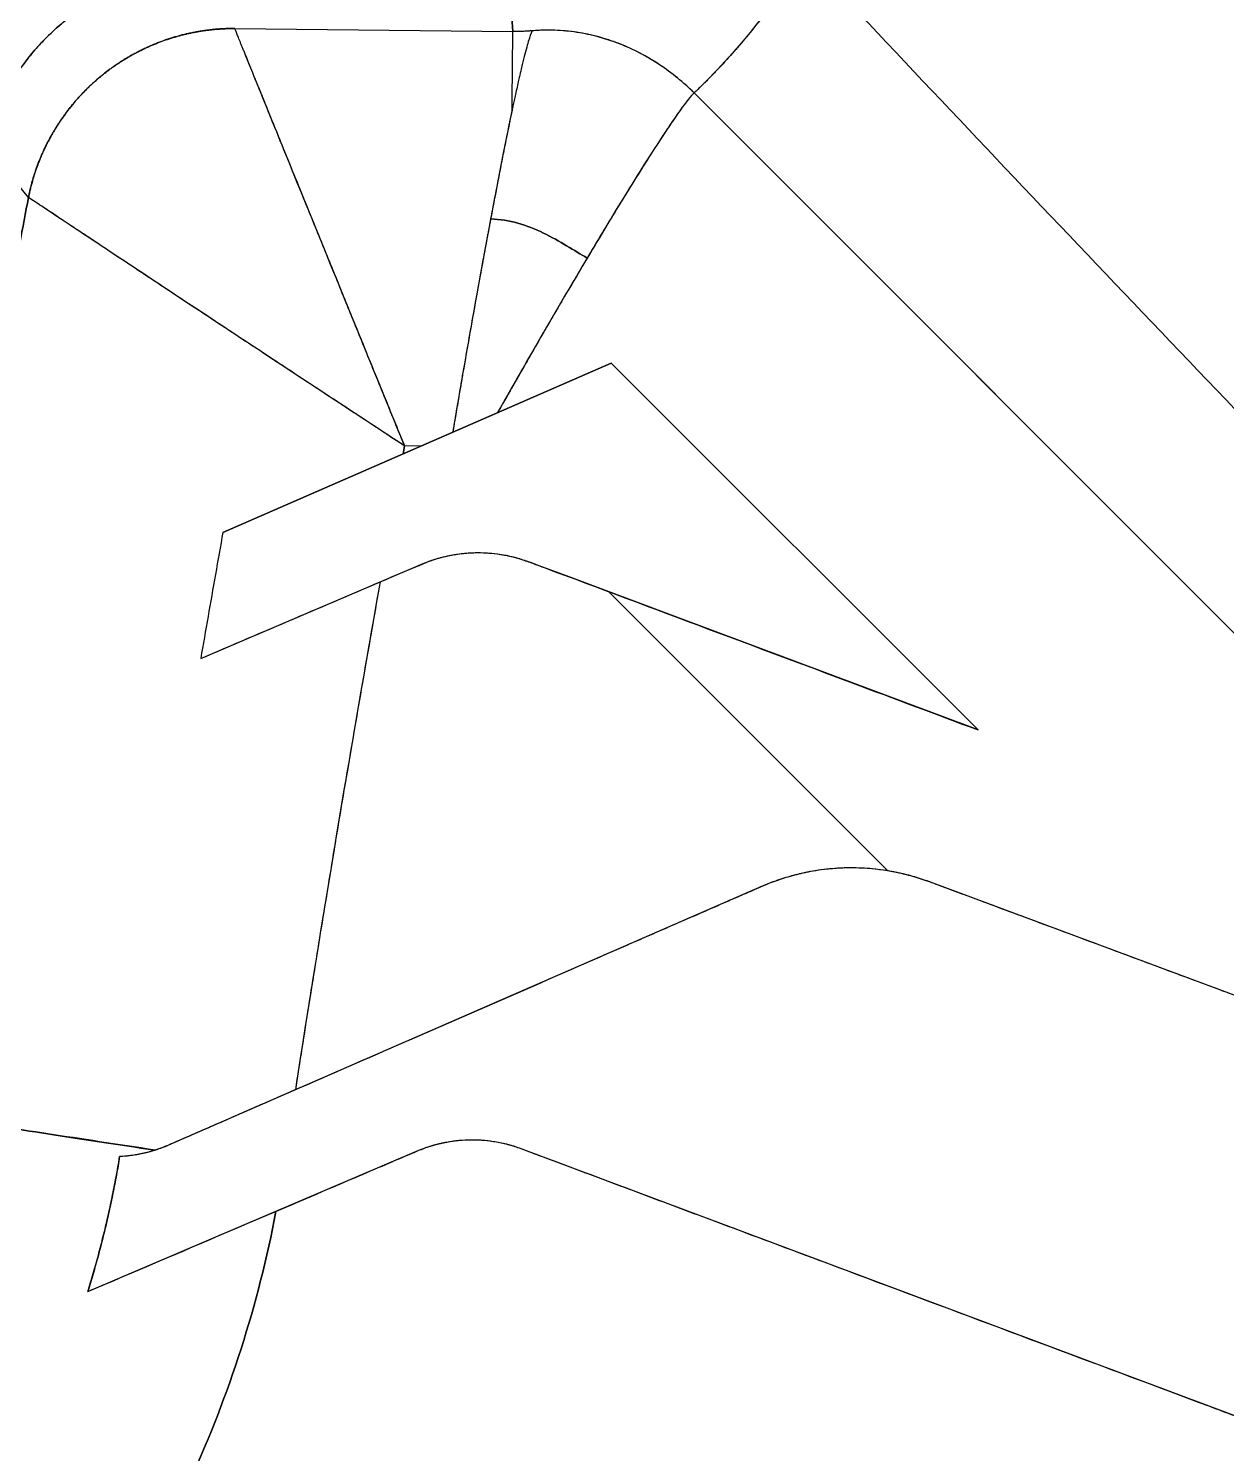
# Model space of a CAD drawing. Extents: x 956 to 1028, y 499 to 635.
# Drawn here: x 987.1 to 992.85, y 557.49 to 564.32 of the extents above; entities that cross this region are included whole.
import ezdxf

# ---------------------------------------------------------------- set-up
doc = ezdxf.new("R2010")
doc.units = 0
doc.header["$MEASUREMENT"] = 0
doc.layers.add('1', color=4, linetype='Continuous')

# ---------------------------------------------------------------- blocks, each defined once
blk = doc.blocks.new('2026 SX')
at = {"layer": '1', "color": 3}
for p, q in [((32.1945, 52.089), (33.5283, 52.0747)), ((32.1946, 52.089), (33.5283, 52.0747)), ((33.6209, 52.0779), (33.6204, 52.0765)), ((34.3977, 51.7804), (45.9792, 40.199)), ((31.2052, 51.2791), (31.0039, 51.5271)), ((34.0005, 50.4853), (32.1378, 49.6736)), ((32.1378, 49.6736), (34.0005, 50.4853)), ((34.0005, 50.4853), (35.7592, 48.7266)), ((35.7592, 48.7266), (34.0005, 50.4853)), ((33.0862, 50.0869), (33.0094, 50.0877)), ((33.0862, 50.0869), (33.0094, 50.0877)), ((32.0312, 49.069), (33.0862, 49.519)), ((35.3263, 48.051), (33.9881, 49.3891)), ((34.7204, 47.9752), (31.877, 46.7362)), ((37.0562, 47.4296), (35.5313, 47.9963)), ((31.4894, 46.0339), (33.0666, 46.7066)), ((33.5662, 46.72), (37.1062, 45.3957)), ((31.4894, 46.0339), (31.5114, 46.0433))]:
    blk.add_line(p, q, dxfattribs=at)
at = {"layer": '1', "color": 3, "flags": 128}
for points in [[(45.9792, 40.199), (40.1885, 45.9897), (34.3977, 51.7804)], [(35.7592, 48.7266), (34.3026, 49.2715), (33.7986, 49.46), (33.6551, 49.5137), (33.6171, 49.5279), (33.604, 49.5328)], [(33.9881, 49.3891), (34.6572, 48.7201), (35.3263, 48.051)]]:
    blk.add_lwpolyline(points, dxfattribs=at)
at = {"layer": '1', "color": 3}
for points in [[(35.7513, 53.682), (36.2142, 53.1908), (37.1496, 52.2051), (38.5773, 50.7213), (40.0253, 49.237), (41.4893, 47.7569), (42.9648, 46.2855), (44.4473, 44.8275), (45.932, 43.3872), (46.9201, 42.4418), (47.413, 41.9735)], [(33.4742, 52.7919), (33.4929, 52.5528), (33.511, 52.3137), (33.5283, 52.0747)], [(33.5283, 52.0747), (33.511, 52.3137), (33.4929, 52.5528), (33.4742, 52.7919)], [(34.9308, 52.4367), (34.8532, 52.3162), (34.6883, 52.0847), (34.5001, 51.8764), (34.3978, 51.7804)], [(34.9308, 52.4367), (35.3919, 51.9452), (36.3238, 50.9594), (37.7462, 49.4776), (39.1892, 47.9973), (40.6485, 46.5231), (42.1197, 45.0594), (43.5985, 43.6107), (45.0804, 42.1811), (46.0672, 41.2436), (46.5595, 40.7794)], [(46.5595, 40.7794), (46.0672, 41.2436), (45.0804, 42.1811), (43.5985, 43.6107), (42.1197, 45.0594), (40.6485, 46.5231), (39.1892, 47.9973), (37.7462, 49.4776), (36.3238, 50.9594), (35.3919, 51.9452), (34.9308, 52.4367)], [(33.6209, 52.0779), (33.5901, 52.0754), (33.5592, 52.0743), (33.5283, 52.0747)], [(33.0026, 50.0505), (33.0049, 50.0629), (33.0071, 50.0753), (33.0094, 50.0877)], [(33.0094, 50.0877), (33.0071, 50.0753), (33.0049, 50.0629), (33.0026, 50.0505)], [(32.8916, 49.436), (32.7474, 48.6254), (32.6115, 47.8137), (32.4851, 47.0012)]]:
    blk.add_open_spline(points, degree=3, dxfattribs=at)
for points, knots in [([(34.9308, 52.4367), (34.9235, 52.4255), (34.9091, 52.4031), (34.8871, 52.37), (34.865, 52.3373), (34.8427, 52.305), (34.8203, 52.2731), (34.7978, 52.2416), (34.7751, 52.2106), (34.7522, 52.18), (34.7292, 52.1498), (34.7061, 52.12), (34.6682, 52.0724), (34.6153, 52.0085), (34.5568, 51.9422), (34.5088, 51.8907), (34.4719, 51.8525), (34.4351, 51.8158), (34.4101, 51.7921), (34.3977, 51.7804)], [0, 0, 0, 0, 0.046571, 0.092912, 0.139021, 0.1849, 0.230549, 0.275967, 0.321154, 0.366112, 0.410838, 0.455335, 0.499602, 0.626408, 0.749997, 0.814289, 0.877387, 0.93929, 1, 1, 1, 1]), ([(31.4232, 52.1592), (31.4191, 52.1562), (31.411, 52.1501), (31.3989, 52.1407), (31.3869, 52.1313), (31.3751, 52.1216), (31.3634, 52.1119), (31.3445, 52.0957), (31.3182, 52.072), (31.276, 52.031), (31.2253, 51.9754), (31.1718, 51.9065), (31.1234, 51.8323), (31.0911, 51.7728), (31.0695, 51.7267), (31.0567, 51.697), (31.0445, 51.6658), (31.0327, 51.6329), (31.0258, 51.6103), (31.0222, 51.5988)], [0, 0, 0, 0, 0.0227295, 0.0452652, 0.067615, 0.0897872, 0.1117899, 0.1336317, 0.197174, 0.2632109, 0.3836402, 0.514109, 0.6307979, 0.7585792, 0.8028588, 0.8491366, 0.8974172, 0.9477041, 1, 1, 1, 1]), ([(31.0222, 51.5988), (31.0375, 51.6505), (31.0571, 51.7012), (31.1047, 51.8002), (31.1328, 51.8485), (31.1975, 51.9415), (31.2341, 51.9863), (31.2948, 52.0496), (31.3161, 52.0701), (31.3492, 52.0998), (31.3604, 52.1094), (31.3775, 52.1236), (31.3862, 52.1307), (31.3964, 52.1387), (31.4015, 52.1427), (31.404, 52.1447), (31.4053, 52.1457), (31.406, 52.1462), (31.4063, 52.1464), (31.4064, 52.1466), (31.4065, 52.1466), (31.4066, 52.1467), (31.4121, 52.1509), (31.4177, 52.1551), (31.4232, 52.1592)], [0, 0, 0, 0, 0.125, 0.125, 0.25, 0.25, 0.375, 0.375, 0.4375, 0.4375, 0.46875, 0.46875, 0.484375, 0.492188, 0.496094, 0.498047, 0.499023, 0.499512, 0.499756, 0.499878, 0.499878, 0.5, 0.5, 1, 1, 1, 1]), ([(31.2052, 51.2791), (31.2064, 51.2851), (31.2089, 51.2972), (31.2129, 51.3151), (31.2173, 51.333), (31.222, 51.3508), (31.2271, 51.3685), (31.2324, 51.3861), (31.2381, 51.4036), (31.2441, 51.421), (31.2505, 51.4383), (31.2571, 51.4555), (31.2641, 51.4726), (31.2714, 51.4895), (31.279, 51.5063), (31.2869, 51.523), (31.2951, 51.5395), (31.3036, 51.5559), (31.3124, 51.5721), (31.3215, 51.5881), (31.3309, 51.604), (31.3406, 51.6197), (31.3506, 51.6352), (31.3609, 51.6506), (31.3714, 51.6657), (31.3823, 51.6807), (31.3934, 51.6954), (31.4047, 51.71), (31.4164, 51.7243), (31.4283, 51.7385), (31.4405, 51.7524), (31.4529, 51.7661), (31.4656, 51.7795), (31.4785, 51.7927), (31.4916, 51.8057), (31.505, 51.8185), (31.5187, 51.831), (31.5325, 51.8432), (31.5466, 51.8552), (31.5609, 51.8669), (31.5754, 51.8784), (31.5901, 51.8896), (31.6051, 51.9005), (31.6202, 51.9112), (31.6355, 51.9215), (31.651, 51.9316), (31.6667, 51.9414), (31.6826, 51.9509), (31.6986, 51.9602), (31.7148, 51.9691), (31.7312, 51.9777), (31.7477, 51.986), (31.7644, 51.994), (31.7812, 52.0018), (31.7982, 52.0091), (31.8153, 52.0162), (31.8325, 52.023), (31.8499, 52.0294), (31.8673, 52.0356), (31.8849, 52.0414), (31.9026, 52.0469), (31.9204, 52.052), (31.9382, 52.0568), (31.9562, 52.0613), (31.9742, 52.0655), (31.9923, 52.0693), (32.0105, 52.0728), (32.0287, 52.076), (32.047, 52.0788), (32.0654, 52.0812), (32.0838, 52.0834), (32.1022, 52.0852), (32.1206, 52.0866), (32.1391, 52.0878), (32.1576, 52.0885), (32.176, 52.089), (32.1884, 52.089), (32.1945, 52.089)], [0, 0, 0, 0, 0.013293, 0.026588, 0.039885, 0.053183, 0.066483, 0.079784, 0.093087, 0.106391, 0.119696, 0.133002, 0.14631, 0.159618, 0.172928, 0.186238, 0.199549, 0.212862, 0.226175, 0.239489, 0.252804, 0.266121, 0.279437, 0.292755, 0.306074, 0.319394, 0.332714, 0.346036, 0.359358, 0.372682, 0.386006, 0.399331, 0.412657, 0.425984, 0.439312, 0.452641, 0.465971, 0.479302, 0.492634, 0.505967, 0.519301, 0.532636, 0.545971, 0.559308, 0.572646, 0.585985, 0.599325, 0.612666, 0.626009, 0.639352, 0.652696, 0.666041, 0.679388, 0.692735, 0.706084, 0.719434, 0.732784, 0.746136, 0.759489, 0.772843, 0.786198, 0.799555, 0.812912, 0.82627, 0.839629, 0.85299, 0.866351, 0.879713, 0.893076, 0.906439, 0.919804, 0.933169, 0.946534, 0.9599, 0.973267, 0.986633, 1, 1, 1, 1]), ([(32.1946, 52.089), (32.1877, 52.089), (32.1739, 52.089), (32.1532, 52.0884), (32.1325, 52.0874), (32.1118, 52.086), (32.0911, 52.0842), (32.0705, 52.0819), (32.0499, 52.0792), (32.0293, 52.0761), (32.0088, 52.0725), (31.9884, 52.0685), (31.9681, 52.0641), (31.9478, 52.0593), (31.9277, 52.054), (31.9076, 52.0484), (31.8877, 52.0423), (31.8679, 52.0358), (31.8482, 52.0288), (31.8286, 52.0215), (31.8092, 52.0138), (31.79, 52.0056), (31.7709, 51.9971), (31.752, 51.9881), (31.7332, 51.9788), (31.7147, 51.969), (31.6964, 51.9589), (31.6782, 51.9484), (31.6603, 51.9375), (31.6426, 51.9263), (31.6252, 51.9146), (31.608, 51.9026), (31.591, 51.8903), (31.5743, 51.8775), (31.5578, 51.8645), (31.5416, 51.8511), (31.5257, 51.8373), (31.5101, 51.8232), (31.4948, 51.8088), (31.4797, 51.794), (31.465, 51.779), (31.4506, 51.7636), (31.4365, 51.748), (31.4228, 51.732), (31.4093, 51.7157), (31.3962, 51.6992), (31.3835, 51.6824), (31.3711, 51.6653), (31.3591, 51.6479), (31.3474, 51.6303), (31.3361, 51.6125), (31.3252, 51.5944), (31.3146, 51.5761), (31.3045, 51.5575), (31.2947, 51.5387), (31.2853, 51.5198), (31.2763, 51.5006), (31.2678, 51.4813), (31.2596, 51.4617), (31.2519, 51.442), (31.2445, 51.4221), (31.2376, 51.4021), (31.2311, 51.3819), (31.2251, 51.3616), (31.2194, 51.3412), (31.2142, 51.3206), (31.2095, 51.2999), (31.2066, 51.2861), (31.2052, 51.2791)], [0, 0, 0, 0, 0.014962, 0.02993, 0.044905, 0.059886, 0.074874, 0.089868, 0.104869, 0.119875, 0.134887, 0.149905, 0.164929, 0.179958, 0.194993, 0.210034, 0.225081, 0.240133, 0.255191, 0.270254, 0.285323, 0.300398, 0.315478, 0.330564, 0.345655, 0.360752, 0.375855, 0.390964, 0.406078, 0.421197, 0.436323, 0.451454, 0.46659, 0.481733, 0.496881, 0.512035, 0.527195, 0.54236, 0.557531, 0.572708, 0.587891, 0.603079, 0.618273, 0.633473, 0.648679, 0.663891, 0.679109, 0.694332, 0.709561, 0.724796, 0.740037, 0.755284, 0.770537, 0.785795, 0.80106, 0.81633, 0.831606, 0.846887, 0.862174, 0.877467, 0.892766, 0.908069, 0.923379, 0.938693, 0.954013, 0.969337, 0.984666, 1, 1, 1, 1]), ([(33.0094, 50.0877), (33.0086, 50.0899), (33.0051, 50.0985), (32.9988, 50.1136), (32.9874, 50.1415), (32.9663, 50.1932), (32.9232, 50.2985), (32.866, 50.4386), (32.7937, 50.616), (32.724, 50.787), (32.6533, 50.9608), (32.5885, 51.12), (32.5249, 51.2763), (32.4788, 51.3895), (32.4485, 51.4638), (32.4329, 51.5023), (32.4176, 51.5398), (32.4028, 51.5762), (32.3885, 51.6114), (32.3746, 51.6456), (32.3612, 51.6786), (32.3482, 51.7105), (32.3358, 51.7412), (32.3238, 51.7707), (32.3123, 51.799), (32.3013, 51.8261), (32.2908, 51.8519), (32.2808, 51.8764), (32.2714, 51.8997), (32.2625, 51.9217), (32.254, 51.9425), (32.2462, 51.9619), (32.2388, 51.98), (32.232, 51.9968), (32.2257, 52.0123), (32.2199, 52.0265), (32.2147, 52.0394), (32.21, 52.051), (32.2059, 52.0612), (32.2022, 52.0701), (32.1991, 52.0778), (32.1965, 52.0842), (32.1952, 52.0874), (32.1945, 52.089)], [0, 0, 0, 0, 0.00226, 0.008999, 0.015749, 0.031502, 0.063018, 0.126058, 0.178787, 0.252061, 0.311943, 0.373727, 0.437399, 0.502941, 0.520954, 0.538902, 0.556787, 0.57461, 0.592372, 0.610074, 0.627714, 0.645293, 0.662811, 0.680267, 0.697661, 0.714992, 0.73226, 0.749464, 0.766604, 0.783679, 0.80069, 0.817636, 0.834518, 0.851335, 0.86809, 0.884782, 0.901412, 0.917983, 0.934495, 0.950951, 0.967352, 0.983701, 1, 1, 1, 1]), ([(33.6209, 52.0779), (33.6204, 52.077), (33.6195, 52.0753), (33.6184, 52.0727), (33.6171, 52.0697), (33.6156, 52.0659), (33.6131, 52.0592), (33.6096, 52.0493), (33.6004, 52.0208), (33.5875, 51.9737), (33.5719, 51.9103), (33.5626, 51.8707), (33.5554, 51.8393), (33.5485, 51.8084), (33.5413, 51.7759), (33.5347, 51.7457), (33.5292, 51.7202), (33.5258, 51.7037), (33.5242, 51.6962)], [0, 0, 0, 0, 0.027233, 0.048074, 0.062523, 0.095102, 0.125024, 0.183878, 0.250054, 0.499918, 0.624927, 0.701784, 0.749946, 0.8113, 0.874976, 0.922514, 0.96419, 1, 1, 1, 1]), ([(33.5242, 51.6962), (33.5254, 51.8034), (33.5263, 51.8905), (33.5277, 52.0183), (33.5281, 52.0588), (33.5283, 52.0747)], [0, 0, 0, 0, 0.5, 0.5, 1, 1, 1, 1]), ([(33.5242, 51.6962), (33.5254, 51.8034), (33.5263, 51.8905), (33.5277, 52.0183), (33.5281, 52.0588), (33.5283, 52.0747)], [0, 0, 0, 0, 0.5, 0.5, 1, 1, 1, 1]), ([(33.6209, 52.0779), (33.6147, 52.0774), (33.6032, 52.0766), (33.5878, 52.0757), (33.5722, 52.0751), (33.5528, 52.0746), (33.5373, 52.0746), (33.5283, 52.0747)], [0, 0, 0, 0, 0.203726, 0.370393, 0.500003, 0.708297, 1, 1, 1, 1]), ([(34.3977, 51.7804), (34.347, 51.8302), (34.2912, 51.8759), (34.1712, 51.9554), (34.1069, 51.9892), (33.9731, 52.0417), (33.9035, 52.0604), (33.7626, 52.0814), (33.6914, 52.0837), (33.6209, 52.0779)], [0, 0, 0, 0, 0.25, 0.25, 0.5, 0.5, 0.75, 0.75, 1, 1, 1, 1]), ([(34.3978, 51.7804), (34.3939, 51.7842), (34.3865, 51.7914), (34.376, 51.8013), (34.3668, 51.8098), (34.3544, 51.8209), (34.3382, 51.8351), (34.311, 51.8577), (34.2752, 51.8854), (34.2319, 51.9157), (34.1858, 51.9447), (34.1234, 51.9795), (34.0543, 52.0111), (33.9875, 52.0348), (33.9196, 52.0548), (33.8362, 52.0725), (33.7469, 52.0809), (33.6839, 52.0813), (33.6533, 52.0801), (33.6353, 52.079), (33.6263, 52.0783), (33.6209, 52.0779)], [0, 0, 0, 0, 0.018912, 0.035615, 0.05011, 0.062397, 0.093144, 0.124793, 0.184928, 0.249949, 0.308594, 0.375394, 0.500507, 0.575846, 0.625416, 0.750228, 0.875168, 0.937608, 0.968803, 0.981473, 1, 1, 1, 1]), ([(33.0094, 50.0877), (32.9768, 50.1674), (32.9116, 50.3269), (32.8152, 50.5633), (32.7212, 50.7939), (32.6309, 51.0158), (32.5454, 51.2258), (32.4661, 51.4206), (32.3944, 51.5969), (32.3313, 51.7522), (32.2838, 51.8693), (32.2561, 51.9373), (32.247, 51.9598), (32.2463, 51.9617)], [0, 0, 0, 0, 0.101824, 0.203646, 0.3055, 0.407378, 0.509258, 0.611097, 0.712881, 0.814694, 0.916524, 0.992899, 1, 1, 1, 1]), ([(34.3978, 51.7804), (34.3968, 51.7795), (34.395, 51.7777), (34.3919, 51.7745), (34.3887, 51.7711), (34.3853, 51.7674), (34.3817, 51.7633), (34.3779, 51.7588), (34.3739, 51.7541), (34.3698, 51.749), (34.3655, 51.7435), (34.3609, 51.7378), (34.3563, 51.7317), (34.3514, 51.7253), (34.3463, 51.7185), (34.3411, 51.7114), (34.3357, 51.704), (34.3246, 51.6887), (34.3067, 51.6633), (34.28, 51.6243), (34.2506, 51.5803), (34.2082, 51.5154), (34.1488, 51.4223), (34.0891, 51.3262), (34.0467, 51.2573), (34.0255, 51.2225), (34.0036, 51.1865), (33.9811, 51.1493), (33.9579, 51.1109), (33.9341, 51.0714), (33.9098, 51.0307), (33.8932, 51.0028), (33.8848, 50.9888)], [0, 0, 0, 0, 0.015453, 0.030912, 0.046378, 0.06185, 0.077328, 0.092814, 0.108307, 0.123807, 0.139314, 0.154829, 0.170351, 0.185882, 0.20142, 0.216967, 0.232522, 0.248086, 0.309672, 0.371679, 0.434121, 0.497009, 0.62068, 0.747422, 0.777975, 0.808816, 0.839949, 0.871372, 0.903088, 0.935098, 0.967401, 1, 1, 1, 1]), ([(34.3978, 51.7804), (34.383, 51.7665), (34.3602, 51.7382), (34.2999, 51.6542), (34.2623, 51.5985), (34.174, 51.4623), (34.1234, 51.3818), (34.0114, 51.1998), (33.95, 51.0983), (33.8848, 50.9888)], [0, 0, 0, 0, 0.25, 0.25, 0.5, 0.5, 0.75, 0.75, 1, 1, 1, 1]), ([(33.5242, 51.6963), (33.5092, 51.6253), (33.4931, 51.5457), (33.4588, 51.3713), (33.4407, 51.2767), (33.4217, 51.176)], [0, 0, 0, 0, 0.5, 0.5, 1, 1, 1, 1]), ([(33.5242, 51.6962), (33.523, 51.6904), (33.5207, 51.6796), (33.5174, 51.664), (33.5145, 51.65), (33.512, 51.6378), (33.5081, 51.6186), (33.5024, 51.5907), (33.4922, 51.5405), (33.479, 51.4742), (33.4657, 51.4059), (33.4549, 51.3505), (33.4471, 51.3095), (33.4389, 51.2667), (33.4304, 51.2222), (33.4246, 51.1914), (33.4217, 51.1759)], [0, 0, 0, 0, 0.03993, 0.075584, 0.106961, 0.134062, 0.156886, 0.23296, 0.313763, 0.470144, 0.627493, 0.698811, 0.77172, 0.846221, 0.922314, 1, 1, 1, 1]), ([(30.4565, 46.9182), (30.4664, 46.9835), (30.4864, 47.1144), (30.5168, 47.3108), (30.5476, 47.5077), (30.5789, 47.7051), (30.6106, 47.9028), (30.6427, 48.1009), (30.6753, 48.2994), (30.7082, 48.4983), (30.7416, 48.6975), (30.7754, 48.897), (30.8228, 49.1743), (30.8847, 49.53), (30.9619, 49.9647), (31.041, 50.4013), (31.122, 50.8397), (31.1775, 51.1325), (31.2052, 51.2791)], [0, 0, 0, 0, 0.044806, 0.089733, 0.134775, 0.179929, 0.225189, 0.270551, 0.316011, 0.361563, 0.407203, 0.452927, 0.49873, 0.597951, 0.697729, 0.798023, 0.898793, 1, 1, 1, 1]), ([(31.2052, 51.2791), (31.1914, 51.2062), (31.1637, 51.0605), (31.1228, 50.8423), (31.0824, 50.6248), (31.0424, 50.4079), (30.983, 50.0817), (30.9051, 49.6467), (30.8099, 49.1011), (30.7175, 48.5562), (30.6376, 48.0708), (30.5694, 47.6464), (30.5121, 47.2821), (30.475, 47.0394), (30.4565, 46.9182)], [0, 0, 0, 0, 0.050338, 0.100512, 0.150517, 0.200347, 0.25, 0.37532, 0.5, 0.625434, 0.75, 0.833531, 0.916875, 1, 1, 1, 1]), ([(33.0094, 50.0877), (33.0005, 50.0935), (32.9832, 50.1049), (32.9577, 50.1216), (32.9333, 50.1376), (32.9101, 50.1528), (32.888, 50.1674), (32.867, 50.1811), (32.8471, 50.1942), (32.8284, 50.2065), (32.8107, 50.2181), (32.7809, 50.2377), (32.7397, 50.2647), (32.6479, 50.3251), (32.5249, 50.4059), (32.368, 50.5092), (32.2199, 50.6069), (32.0738, 50.7033), (31.9371, 50.7936), (31.8064, 50.8801), (31.6867, 50.9594), (31.5762, 51.0327), (31.4786, 51.0975), (31.4073, 51.1448), (31.3577, 51.1777), (31.3239, 51.2002), (31.2941, 51.22), (31.2726, 51.2343), (31.2572, 51.2445), (31.2467, 51.2515), (31.2371, 51.2579), (31.2286, 51.2635), (31.2211, 51.2685), (31.2148, 51.2728), (31.2093, 51.2764), (31.2066, 51.2782), (31.2052, 51.2791)], [0, 0, 0, 0, 0.010254, 0.02008, 0.029479, 0.03845, 0.046993, 0.055109, 0.062797, 0.070056, 0.076888, 0.083291, 0.104751, 0.124973, 0.190764, 0.250033, 0.314566, 0.375062, 0.439001, 0.500031, 0.563647, 0.62502, 0.688343, 0.749991, 0.781662, 0.813038, 0.844129, 0.874944, 0.890667, 0.906362, 0.922029, 0.93767, 0.953287, 0.968879, 0.98445, 1, 1, 1, 1]), ([(33.0094, 50.0877), (32.9013, 50.1586), (32.7934, 50.2295), (32.5803, 50.3695), (32.4752, 50.4386), (32.2711, 50.573), (32.172, 50.6384), (31.9831, 50.7632), (31.8933, 50.8226), (31.7261, 50.9333), (31.6487, 50.9846), (31.5098, 51.0767), (31.4482, 51.1176), (31.3438, 51.1869), (31.3011, 51.2153), (31.2369, 51.258), (31.2155, 51.2723), (31.2052, 51.2791)], [0, 0, 0, 0, 0.125, 0.125, 0.25, 0.25, 0.375, 0.375, 0.5, 0.5, 0.625, 0.625, 0.75, 0.75, 0.875, 0.875, 1, 1, 1, 1]), ([(33.4217, 51.176), (33.3932, 51.0244), (33.363, 50.8596), (33.3169, 50.6009), (33.3014, 50.5128), (33.2705, 50.3345), (33.2552, 50.2443), (33.2401, 50.154)], [0, 0, 0, 0, 0.5, 0.5, 0.75, 0.75, 1, 1, 1, 1]), ([(33.4217, 51.1759), (33.4204, 51.1688), (33.4177, 51.1545), (33.4136, 51.1326), (33.4094, 51.1104), (33.4052, 51.0879), (33.401, 51.0649), (33.3967, 51.0416), (33.3869, 50.9888), (33.3702, 50.8978), (33.3449, 50.7584), (33.3173, 50.6034), (33.2946, 50.4733), (33.2798, 50.3882), (33.2721, 50.3434), (33.2655, 50.3045), (33.2579, 50.2597), (33.2493, 50.2088), (33.2433, 50.1729), (33.2401, 50.154)], [0, 0, 0, 0, 0.023481, 0.047176, 0.071084, 0.095206, 0.119541, 0.144089, 0.168852, 0.285276, 0.423796, 0.58441, 0.734064, 0.792211, 0.822931, 0.85907, 0.90063, 0.947607, 1, 1, 1, 1]), ([(33.8848, 50.9888), (33.8542, 51.006), (33.8214, 51.0265), (33.7513, 51.0682), (33.714, 51.0894), (33.636, 51.1272), (33.5951, 51.1438), (33.5106, 51.1678), (33.4669, 51.1752), (33.4217, 51.176)], [0, 0, 0, 0, 0.25, 0.25, 0.5, 0.5, 0.75, 0.75, 1, 1, 1, 1]), ([(33.4217, 51.176), (33.4668, 51.1752), (33.5106, 51.1678), (33.5951, 51.1438), (33.6359, 51.1272), (33.714, 51.0894), (33.7513, 51.0682), (33.8214, 51.0265), (33.8542, 51.006), (33.8848, 50.9888)], [0, 0, 0, 0, 0.25, 0.25, 0.5, 0.5, 0.75, 0.75, 1, 1, 1, 1]), ([(33.8848, 50.9888), (33.8806, 50.9818), (33.8722, 50.9676), (33.8594, 50.946), (33.8464, 50.9241), (33.8333, 50.9019), (33.8199, 50.8793), (33.8064, 50.8563), (33.7927, 50.833), (33.7788, 50.8093), (33.7647, 50.7853), (33.7505, 50.761), (33.7361, 50.7363), (33.7215, 50.7113), (33.7067, 50.6859), (33.6917, 50.6602), (33.6743, 50.6302), (33.6543, 50.5956), (33.6315, 50.5561), (33.608, 50.5154), (33.584, 50.4736), (33.5593, 50.4306), (33.534, 50.3864), (33.5082, 50.3412), (33.4818, 50.2948), (33.464, 50.2634), (33.455, 50.2476)], [0, 0, 0, 0, 0.03149, 0.063225, 0.095207, 0.127436, 0.159911, 0.192633, 0.225602, 0.258818, 0.292282, 0.325993, 0.359952, 0.394159, 0.428613, 0.463316, 0.498267, 0.549415, 0.601712, 0.655159, 0.709757, 0.765505, 0.822404, 0.880453, 0.939652, 1, 1, 1, 1]), ([(33.8848, 50.9888), (33.8189, 50.8779), (33.7489, 50.7588), (33.6044, 50.5097), (33.5299, 50.3797), (33.455, 50.2476)], [0, 0, 0, 0, 0.5, 0.5, 1, 1, 1, 1]), ([(32.1378, 49.6736), (32.1257, 49.6063), (32.1018, 49.4717), (32.0663, 49.2702), (32.0429, 49.136), (32.0312, 49.069)], [0, 0, 0, 0, 0.334386, 0.667719, 1, 1, 1, 1]), ([(32.1378, 49.6736), (32.1257, 49.6063), (32.1018, 49.4717), (32.0663, 49.2702), (32.0429, 49.136), (32.0312, 49.069)], [0, 0, 0, 0, 0.334387, 0.66772, 1, 1, 1, 1]), ([(32.0312, 49.069), (32.329, 49.196), (32.678, 49.3448), (33.0345, 49.4969), (33.1034, 49.5263), (33.1415, 49.5411), (33.1939, 49.5568), (33.2798, 49.5741), (33.3679, 49.579), (33.4552, 49.5714), (33.5093, 49.5613), (33.5519, 49.5502), (33.5772, 49.5424), (33.5966, 49.5355), (33.6146, 49.5288), (33.642, 49.5186), (33.926, 49.4123), (34.4321, 49.223), (35.1258, 48.9635), (35.5581, 48.8018), (35.7592, 48.7266)], [0, 0, 0, 0, 0.244083, 0.286068, 0.292268, 0.300531, 0.316911, 0.333426, 0.366501, 0.382962, 0.399498, 0.40785, 0.416172, 0.419489, 0.42334, 0.430655, 0.441524, 0.651971, 0.83813, 1, 1, 1, 1]), ([(33.0862, 49.519), (33.0917, 49.5213), (33.1026, 49.5259), (33.1187, 49.5322), (33.1342, 49.5379), (33.1549, 49.5449), (33.1814, 49.5528), (33.2248, 49.5634), (33.28, 49.5727), (33.3601, 49.5784), (33.4451, 49.5738), (33.5198, 49.5593), (33.565, 49.5463), (33.5887, 49.5385), (33.5994, 49.5345), (33.604, 49.5328)], [0, 0, 0, 0, 0.034091, 0.066645, 0.097677, 0.127203, 0.190446, 0.253758, 0.379719, 0.506268, 0.707338, 0.858806, 0.935151, 0.972814, 1, 1, 1, 1]), ([(32.8916, 49.436), (32.8794, 49.3673), (32.8551, 49.2302), (32.8191, 49.0247), (32.7836, 48.8199), (32.7485, 48.6155), (32.7139, 48.4118), (32.6798, 48.2086), (32.6462, 48.006), (32.613, 47.8039), (32.5803, 47.6024), (32.5481, 47.4015), (32.5163, 47.2012), (32.4955, 47.0678), (32.4851, 47.0012)], [0, 0, 0, 0, 0.084756, 0.169252, 0.253489, 0.337467, 0.421187, 0.504648, 0.58785, 0.670795, 0.753482, 0.835912, 0.918084, 1, 1, 1, 1]), ([(37.0561, 47.4296), (36.9748, 47.4598), (36.8185, 47.5178), (36.5894, 47.603), (36.3751, 47.6829), (36.1759, 47.7568), (35.9972, 47.823), (35.8451, 47.8796), (35.7191, 47.9265), (35.6174, 47.9643), (35.55, 47.9893), (35.5104, 48.004), (35.4864, 48.0122), (35.4437, 48.0255), (35.3816, 48.0414), (35.2817, 48.0594), (35.1555, 48.0688), (35.0292, 48.0603), (34.9297, 48.043), (34.8558, 48.0248), (34.7966, 48.0056), (34.7536, 47.9893), (34.7286, 47.9788), (34.6997, 47.9662), (34.6555, 47.947), (34.5964, 47.9212), (34.5311, 47.8927), (34.4359, 47.8512), (34.2785, 47.7827), (34.0214, 47.6707), (33.6216, 47.4964), (33.1704, 47.2998), (32.7236, 47.1051), (32.4048, 46.9662), (32.1537, 46.8568), (32.0024, 46.7909), (31.9132, 46.752), (31.8839, 46.7392), (31.8646, 46.7309), (31.8449, 46.723), (31.8223, 46.7149), (31.7959, 46.7065), (31.7658, 46.6985), (31.7353, 46.6919), (31.7046, 46.6867), (31.6737, 46.683), (31.6529, 46.6817), (31.6425, 46.681)], [0, 0, 0, 0, 0.044885, 0.086183, 0.126369, 0.163158, 0.19603, 0.224936, 0.247084, 0.265526, 0.281062, 0.284221, 0.28738, 0.294155, 0.307374, 0.320497, 0.34659, 0.37259, 0.385714, 0.398785, 0.411913, 0.417878, 0.422538, 0.425905, 0.434211, 0.447456, 0.459251, 0.471045, 0.501151, 0.548035, 0.616024, 0.726671, 0.802516, 0.868064, 0.90644, 0.944192, 0.953381, 0.95676, 0.960726, 0.964206, 0.967747, 0.973145, 0.978518, 0.983878, 0.989237, 0.994607, 1, 1, 1, 1]), ([(35.5313, 47.9963), (35.5247, 47.9987), (35.5116, 48.0035), (35.4919, 48.0103), (35.472, 48.0167), (35.4521, 48.0227), (35.432, 48.0283), (35.4118, 48.0335), (35.3915, 48.0383), (35.3711, 48.0427), (35.3506, 48.0468), (35.3029, 48.0552), (35.2273, 48.0642), (35.1236, 48.0664), (35.0203, 48.0588), (34.9384, 48.0448), (34.8778, 48.0301), (34.8376, 48.0188), (34.798, 48.0059), (34.7588, 47.9915), (34.7332, 47.9807), (34.7204, 47.9752)], [0, 0, 0, 0, 0.02515, 0.050266, 0.075358, 0.100435, 0.125507, 0.150584, 0.175674, 0.200788, 0.225934, 0.251122, 0.375576, 0.500125, 0.624618, 0.749067, 0.799369, 0.849537, 0.899648, 0.949777, 1, 1, 1, 1]), ([(31.8133, 46.7121), (31.6303, 46.7399), (31.456, 46.7664), (31.1399, 46.8144), (30.998, 46.836), (30.7584, 46.8723), (30.6608, 46.8872), (30.5539, 46.9034), (30.5248, 46.9078), (30.4803, 46.9146), (30.4649, 46.9169), (30.4565, 46.9182)], [0, 0, 0, 0, 0.25, 0.25, 0.5, 0.5, 0.75, 0.75, 0.875, 0.875, 1, 1, 1, 1]), ([(30.4565, 46.9182), (30.4649, 46.9169), (30.4803, 46.9146), (30.5248, 46.9078), (30.5539, 46.9034), (30.6608, 46.8871), (30.7584, 46.8723), (30.9978, 46.8359), (31.1397, 46.8143), (31.4558, 46.7663), (31.63, 46.7398), (31.813, 46.712)], [0, 0, 0, 0, 0.125, 0.125, 0.25, 0.25, 0.5, 0.5, 0.75, 0.75, 1, 1, 1, 1]), ([(31.4894, 46.0339), (31.7144, 46.1298), (32.1002, 46.2944), (32.5827, 46.5002), (32.8729, 46.624), (33.0153, 46.6848), (33.0637, 46.7054), (33.0833, 46.7137), (33.1088, 46.7238), (33.1512, 46.7379), (33.2101, 46.7518), (33.2699, 46.7601), (33.3303, 46.7631), (33.3907, 46.7605), (33.4505, 46.7527), (33.4994, 46.7416), (33.5379, 46.7301), (33.563, 46.7212), (33.5867, 46.7123), (33.6114, 46.7031), (33.6426, 46.6914), (33.6801, 46.6774), (33.724, 46.6609), (33.811, 46.6284), (33.9388, 46.5806), (34.1054, 46.5183), (34.272, 46.4559), (34.4386, 46.3936), (34.7236, 46.287), (35.4725, 46.0068), (36.2105, 45.7308), (36.8571, 45.4889), (36.9928, 45.4381), (37.0879, 45.4026), (37.1073, 45.3953), (37.1303, 45.387), (37.17, 45.3736), (37.2242, 45.3584), (37.2878, 45.3447), (37.3631, 45.3332), (37.4499, 45.3264), (37.5804, 45.3282), (37.7102, 45.3478), (37.8178, 45.3794), (37.8741, 45.4), (37.9083, 45.4142), (37.9509, 45.4328), (38.0006, 45.4543), (38.0602, 45.4802), (38.1739, 45.5295), (38.3936, 45.6249), (38.5944, 45.712), (38.7195, 45.7663)], [0, 0, 0, 0, 0.095128, 0.163146, 0.204053, 0.217849, 0.223386, 0.224522, 0.226141, 0.234033, 0.241862, 0.249663, 0.25749, 0.265359, 0.273149, 0.280926, 0.284828, 0.288755, 0.291285, 0.294703, 0.29901, 0.304206, 0.31029, 0.317262, 0.340324, 0.363386, 0.386448, 0.40951, 0.432572, 0.504789, 0.72057, 0.739061, 0.773329, 0.776933, 0.778543, 0.781406, 0.786446, 0.794839, 0.803265, 0.811757, 0.82445, 0.837074, 0.862457, 0.875189, 0.880659, 0.88576, 0.889587, 0.898767, 0.906806, 0.914845, 0.946976, 1, 1, 1, 1]), ([(31.877, 46.7362), (31.8723, 46.7342), (31.863, 46.7302), (31.8489, 46.7246), (31.8347, 46.7193), (31.8203, 46.7143), (31.8059, 46.7097), (31.7913, 46.7054), (31.7766, 46.7014), (31.757, 46.6966), (31.7323, 46.6914), (31.7026, 46.6865), (31.6726, 46.6829), (31.6525, 46.6817), (31.6425, 46.681)], [0, 0, 0, 0, 0.0628028, 0.125522, 0.1881907, 0.250842, 0.3135089, 0.3762245, 0.4390218, 0.5019337, 0.6265071, 0.7508721, 0.8752846, 1, 1, 1, 1]), ([(33.0666, 46.7066), (33.0715, 46.7087), (33.0813, 46.713), (33.0963, 46.7188), (33.1114, 46.7244), (33.1265, 46.7295), (33.1419, 46.7343), (33.1573, 46.7387), (33.1729, 46.7428), (33.204, 46.75), (33.2513, 46.7582), (33.315, 46.7629), (33.3788, 46.7616), (33.4318, 46.7554), (33.4738, 46.7474), (33.505, 46.7398), (33.5359, 46.7308), (33.5561, 46.7236), (33.5662, 46.72)], [0, 0, 0, 0, 0.0314, 0.062753, 0.094078, 0.125394, 0.156718, 0.18807, 0.219468, 0.25093, 0.375328, 0.499881, 0.624381, 0.748898, 0.811782, 0.874496, 0.937186, 1, 1, 1, 1]), ([(31.4894, 46.0339), (31.4938, 46.0482), (31.5027, 46.077), (31.5156, 46.1205), (31.5282, 46.1646), (31.5404, 46.2091), (31.5523, 46.2541), (31.5639, 46.2996), (31.5751, 46.3456), (31.5859, 46.3921), (31.5964, 46.439), (31.6065, 46.4865), (31.6161, 46.5344), (31.6254, 46.5829), (31.6342, 46.6318), (31.6397, 46.6646), (31.6425, 46.681)], [0, 0, 0, 0, 0.0676183, 0.1358207, 0.2046076, 0.2739794, 0.3439367, 0.4144798, 0.4856095, 0.5573264, 0.629631, 0.7025243, 0.7760069, 0.8500797, 0.9247438, 1, 1, 1, 1]), ([(31.6425, 46.681), (31.64, 46.6664), (31.6352, 46.6371), (31.6273, 46.5933), (31.6191, 46.5496), (31.6105, 46.5061), (31.6015, 46.4626), (31.5921, 46.4192), (31.5822, 46.376), (31.572, 46.3328), (31.5614, 46.2898), (31.5504, 46.2469), (31.539, 46.2041), (31.5273, 46.1614), (31.5151, 46.1188), (31.5025, 46.0762), (31.4938, 46.048), (31.4894, 46.0339)], [0, 0, 0, 0, 0.066898, 0.133738, 0.200526, 0.267267, 0.333968, 0.400634, 0.46727, 0.533884, 0.600479, 0.667062, 0.733639, 0.800216, 0.866798, 0.933391, 1, 1, 1, 1]), ([(31.2575, 43.9695), (31.4011, 44.1463), (31.5335, 44.332), (31.7741, 44.7182), (31.8823, 44.9186), (32.073, 45.3311), (32.1555, 45.5431), (32.2939, 45.9756), (32.3498, 46.1959), (32.3921, 46.4189)], [0, 0, 0, 0, 0.25, 0.25, 0.5, 0.5, 0.75, 0.75, 1, 1, 1, 1]), ([(32.3921, 46.4189), (32.3498, 46.1959), (32.2939, 45.9756), (32.1555, 45.5431), (32.073, 45.3311), (31.8823, 44.9186), (31.7741, 44.7182), (31.5335, 44.332), (31.4011, 44.1463), (31.2575, 43.9695)], [0, 0, 0, 0, 0.25, 0.25, 0.5, 0.5, 0.75, 0.75, 1, 1, 1, 1])]:
    blk.add_open_spline(points, degree=3, knots=knots, dxfattribs=at)

msp = doc.modelspace()

# ---------------------------------------------------------------- block references
at = {"layer": '1'}
msp.add_blockref('2026 SX', (955.8964, 512.2273), dxfattribs=at)

doc.saveas('drawing.dxf')
